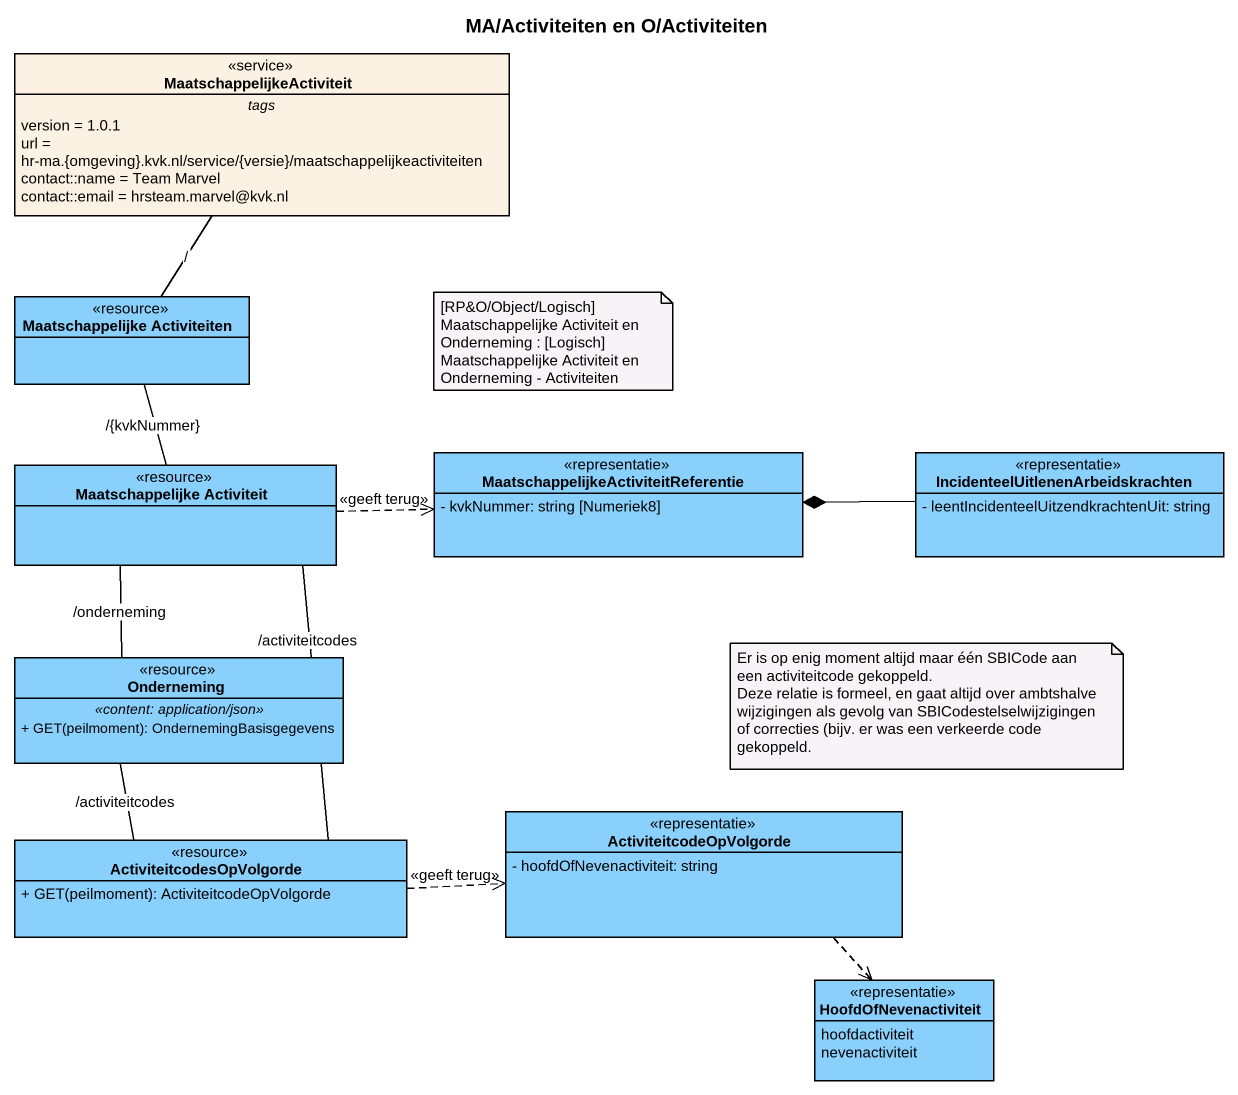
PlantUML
@startuml
title MA/Activiteiten en O/Activiteiten
hide circle
hide empty members
skinparam classAttributeIconSize 0
class MaatschappelijkeActiviteit <<service>> {
  -- tags --
  version = 1.0.1
  url = hr-ma.{omgeving}.kvk.nl/service/{versie}/maatschappelijkeactiviteiten
  contact::name = Team Marvel
  contact::email = hrsteam.marvel@kvk.nl
}
class "Maatschappelijke Activiteiten" as Maatschappelijke <<resource>> #89D1FC
class "Maatschappelijke Activiteit" as Maatschappelijke_Activiteit <<resource>> #89D1FC
class "MaatschappelijkeActiviteitReferentie" as MaatschappelijkeActiviteitRe <<representatie>> #89D1FC {
  - kvkNummer: string [Numeriek8]
}
class "IncidenteelUitlenenArbeidskrachten" as IncidenteelUitlenenArbeidskr <<representatie>> #89D1FC {
  - leentIncidenteelUitzendkrachtenUit: string
}
class Onderneming <<resource>> #89D1FC {
  .. <<content: application/json>> ..
  + GET(peilmoment): OndernemingBasisgegevens
}
class ActiviteitcodesOpVolgorde <<resource>> #89D1FC {
  + GET(peilmoment): ActiviteitcodeOpVolgorde
}
class ActiviteitcodeOpVolgorde <<representatie>> #89D1FC {
  - hoofdOfNevenactiviteit: string
}
enum HoofdOfNevenactiviteit <<representatie>> #89D1FC {
  hoofdactiviteit
  nevenactiviteit
}
MaatschappelijkeActiviteit -- Maatschappelijke : /
Maatschappelijke -- Maatschappelijke_Activiteit : /{kvkNummer}
Maatschappelijke_Activiteit .right.> MaatschappelijkeActiviteitRe : <<geeft terug>>
Maatschappelijke_Activiteit -- Onderneming : /onderneming
Maatschappelijke_Activiteit -- ActiviteitcodesOpVolgorde : /activiteitcodes
IncidenteelUitlenenArbeidskr -left-* MaatschappelijkeActiviteitRe
Onderneming -- ActiviteitcodesOpVolgorde : /activiteitcodes
ActiviteitcodesOpVolgorde .right.> ActiviteitcodeOpVolgorde : <<geeft terug>>
ActiviteitcodeOpVolgorde ..> HoofdOfNevenactiviteit
note as N1
  [RP&O/Object/Logisch] Maatschappelijke Activiteit en Onderneming : [Logisch] Maatschappelijke Activiteit en Onderneming - Activiteiten
end note
note as N2
  Er is op enig moment altijd maar één SBICode aan een activiteitcode gekoppeld.
  Deze relatie is formeel, en gaat altijd over ambtshalve wijzigingen als gevolg van SBICodestelselwijzigingen of correcties (bijv. er was een verkeerde code gekoppeld.
end note
@enduml
